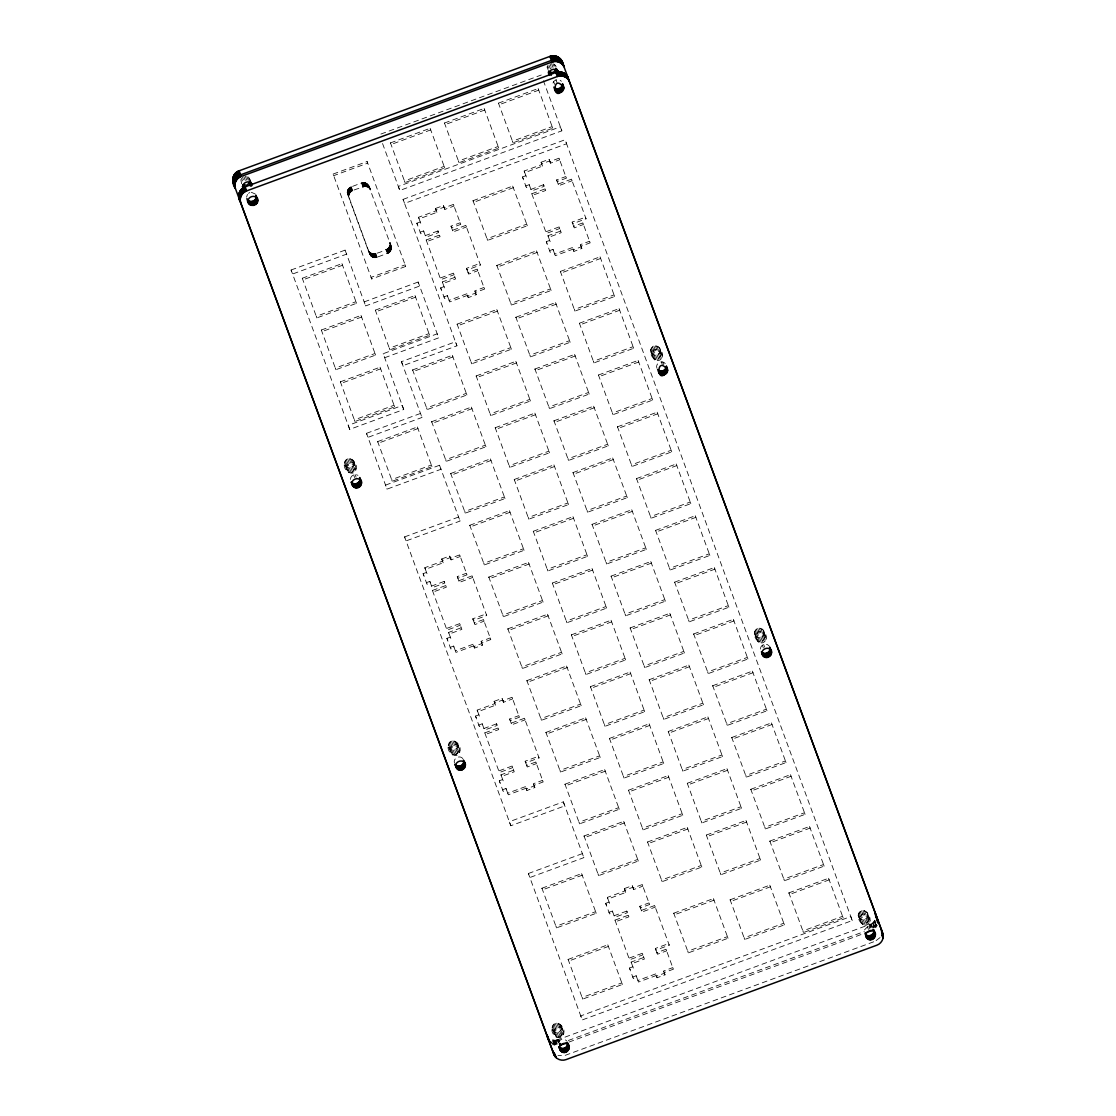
<?xml version="1.0" encoding="UTF-8"?>
<svg xmlns="http://www.w3.org/2000/svg" width="1116" height="1116" viewBox="0 0 1116 1116"><rect width="100%" height="100%" fill="white"/><g stroke="black" fill="none" stroke-linecap="round" stroke-linejoin="round"><path stroke-width="0.75" stroke-dasharray="5 3.75" d="M347.243 192.468L348.053 189.385L349.992 187.362L361.458 182.968L365.616 182.912L368.503 185.103L391.256 246.496L391.06 250.096L389.107 252.676L375.869 257.684L372.646 257.224L370.191 255.201L347.243 192.468L349.085 198.271M368.95 185.898C373.525 195.565 367.931 183.777 363.397 186.846C359.059 189.036 348.262 189.511 348.764 196.946M391.256 246.496C388.549 236.104 391.786 249.342 385.955 249.566C381.63 251.491 371.196 257.419 368.085 249.97L347.341 193.375M662.151 357.273C664.327 350.661 655.092 340.603 650.837 349.238C648.647 355.837 657.896 365.895 662.151 357.273L658.175 346.532M869.796 921.9C871.973 915.301 862.738 905.229 858.483 913.865C856.293 920.463 865.542 930.521 869.796 921.9L865.821 911.158M765.981 639.58C768.143 632.981 758.908 622.923 754.653 631.544C752.477 638.157 761.726 648.215 765.981 639.58L762.005 628.838M548.654 68.271L547.663 65.579L547.091 69.792M760.442 649.08C760.233 644.727 766.413 642.439 769.063 645.899M240.819 179.62L241.6 183.763M246.594 197.155L247.445 194.379M344.439 463.391C345.918 453.807 358.096 460.769 356.157 468.525C354.665 478.108 342.5 471.147 344.439 463.391L347.522 471.705M350.424 479.475C350.284 475.751 354.888 473.282 357.957 475.318M448.269 745.711C449.734 736.128 461.912 743.089 459.973 750.845C458.495 760.415 446.316 753.467 448.269 745.711L451.352 754.025M552.085 1028.017C553.564 1018.448 565.742 1025.395 563.803 1033.151C562.311 1042.735 550.146 1035.787 552.085 1028.017L555.168 1036.332M875.837 922.876L874.832 920.198L873.633 922.081L875.725 927.703L877.232 925.15M355.878 467.102C353.898 461.466 344.663 464.87 346.811 470.436M662.067 354.4C660.1 348.75 650.865 352.168 653 357.734M650.907 352.098C652.874 357.748 662.137 354.344 659.975 348.764M344.718 464.814C346.685 470.45 355.934 467.046 353.786 461.48M552.992 83.002C554.01 79.459 559.13 78.343 561.418 81.273M459.694 749.422C457.727 743.786 448.479 747.19 450.627 752.756M563.524 1031.728C561.543 1026.092 552.308 1029.496 554.457 1035.076M558.265 1042.651C559.283 1039.108 564.389 1038.006 566.705 1040.921M765.897 636.706C763.916 631.07 754.681 634.474 756.829 640.054M754.737 634.418C756.704 640.054 765.953 636.65 763.804 631.084M869.727 919.026C867.746 913.39 858.511 916.794 860.645 922.36M858.553 916.738C860.52 922.374 869.783 918.97 867.62 913.39M864.468 929.949L867.467 926.796L871.805 927.243M448.534 747.134C450.515 752.77 459.764 749.366 457.602 743.786M552.364 1029.44C554.331 1035.076 563.58 1031.672 561.432 1026.106M875.976 924.871L873.507 927.675L872.001 923.643L873.633 922.081M880.064 937.566L875.349 941.193M554.164 1040.056L556.256 1045.678L554.778 1045.413L552.685 1039.777L558.628 1039.484L872.001 923.643M248.491 193.291L249.803 192.566M551.513 67.797L550.202 68.522L548.709 64.505M380.891 134.059L541.288 75.009M390.46 142.904L430.134 128.298L430.734 129.902L391.046 144.508L390.46 142.904L405.052 182.564L444.726 167.958L430.134 128.298M444.461 123.025L484.149 108.419L484.735 110.024L445.061 124.629L444.461 123.025L459.053 162.685L498.74 148.079L484.149 108.419M498.461 103.146L538.149 88.541L538.749 90.145L499.061 104.751L498.461 103.146L513.053 142.806L552.741 128.201L538.149 88.541M333.098 174.068L367.108 161.541L367.708 163.145L333.698 175.672L333.098 174.068L371.684 278.972L405.694 266.445L367.108 161.541M561.836 130.823L560.33 126.806L398.314 186.442L399.807 190.459L561.836 130.823L543.38 80.659M403.071 199.387L565.101 139.737L566.593 143.769L404.578 203.405L403.071 199.387L456.946 345.807L402.946 365.685L401.453 361.668L455.454 341.789L456.946 345.807M541.12 162.252L549.058 159.323L549.658 160.927L541.706 163.857L541.12 162.252L542.543 166.103L524.771 172.645L524.171 171.027L541.944 164.484L542.543 166.103M559.032 158.193L549.881 161.569L550.481 163.173L559.632 159.811L559.032 158.193L566.384 178.155L557.219 181.531L556.633 179.913L565.784 176.551L566.384 178.155M435.491 208.483L443.429 205.553L444.029 207.171L436.091 210.087L435.491 208.483L436.914 212.333L419.142 218.876L418.542 217.257L436.314 210.715L436.914 212.333M522.483 176.97L525.887 175.728L526.487 177.332L523.083 178.588L522.483 176.97L526.389 187.558L529.793 186.302L529.193 184.684L525.789 185.94L526.389 187.558M453.403 204.423L444.252 207.799L444.852 209.403L454.003 206.041L453.403 204.423L460.755 224.386L451.589 227.762L451.004 226.157L460.155 222.781L460.755 224.386M473.017 200.699L512.704 186.093L513.304 187.697L473.616 202.317L473.017 200.699L487.622 240.359L527.296 225.753L512.704 186.093M416.868 223.2L420.272 221.958L420.858 223.563L417.454 224.818L416.868 223.2L420.76 233.788L424.164 232.533L423.564 230.928L420.16 232.184L420.76 233.788M291.095 270.002L345.095 250.124L346.602 254.141L292.587 274.02L291.095 270.002L349.726 429.381L403.727 409.502L383.193 353.702L437.193 333.824L438.686 337.841L384.685 357.72L383.193 353.702M543.59 184.726L530.909 189.385L531.509 190.989L544.176 186.33L543.59 184.726L545.71 190.473L532.388 195.37L531.788 193.766L545.11 188.869L545.71 190.473M302.269 278.247L341.956 263.641L342.556 265.245L302.868 279.865L302.269 278.247L316.86 317.907L356.548 303.301L341.956 263.641M571.476 179.16L558.153 184.07L558.753 185.674L572.076 180.764L571.476 179.16L586.067 218.82L572.745 223.73L572.145 222.112L585.468 217.215L586.067 218.82M437.96 230.956L425.294 235.615L425.894 237.22L438.56 232.56L437.96 230.956L440.081 236.704L426.758 241.6L426.159 239.996L439.481 235.099L440.081 236.704M465.846 225.39L452.524 230.301L453.124 231.905L466.446 226.994L465.846 225.39L480.438 265.05L467.116 269.96L466.516 268.356L479.838 263.446L480.438 265.05M559.102 226.925L545.78 231.821L546.38 233.425L559.702 228.529L559.102 226.925L561.222 232.672L548.556 237.345L547.956 235.727L560.623 231.068L561.222 232.672M418.151 282.027L364.151 301.906L365.643 305.924L419.644 286.045L418.151 282.027L438.686 337.841M582.831 222.893L573.666 226.269L574.266 227.873L583.431 224.497L582.831 222.893L590.169 242.856L581.018 246.218L580.418 244.613L589.569 241.237L590.169 242.856M453.473 273.155L440.164 278.051L440.75 279.67L454.072 274.759L453.473 273.155L455.607 278.902L442.926 283.562L442.327 281.957L455.007 277.298L455.607 278.902M546.282 241.67L549.686 240.414L550.286 242.032L546.882 243.274L546.282 241.67L550.174 252.244L553.578 251.002L552.978 249.384L549.574 250.64L550.174 252.244M477.202 269.123L468.036 272.499L468.636 274.104L477.801 270.728L477.202 269.123L484.539 289.086L475.388 292.462L474.788 290.844L483.953 287.482L484.539 289.086M321.324 330.029L360.998 315.423L361.598 317.042L321.91 331.647L321.324 330.029L335.916 369.703L375.59 355.083L360.998 315.423M375.325 310.15L415.012 295.545L415.612 297.163L375.925 311.769L375.325 310.15L389.916 349.824L429.604 335.219L415.012 295.545M496.829 265.427L536.517 250.821L537.117 252.425L497.429 267.045L496.829 265.427L511.421 305.1L551.109 290.481L536.517 250.821M440.653 287.9L444.056 286.645L444.656 288.263L441.252 289.504L440.653 287.9L444.559 298.488L447.962 297.233L447.363 295.628L443.959 296.87L444.559 298.488M572.48 247.529L554.708 254.071L555.308 255.69L573.08 249.147L572.48 247.529L573.903 251.393L581.841 248.463L580.418 244.613M466.851 293.773L449.078 300.316L449.678 301.92L467.451 295.377L466.851 293.773L468.274 297.623L476.211 294.694L474.788 290.844M560.358 271.439L600.045 256.833L600.645 258.452L560.957 273.057L560.358 271.439L574.949 311.113L614.637 296.493L600.045 256.833M457.114 324.156L496.801 309.537L497.387 311.155L457.713 325.76L457.114 324.156L471.705 363.816L511.393 349.21L496.801 309.537M340.366 381.825L380.054 367.206L380.64 368.824L340.966 383.43L340.366 381.825L354.958 421.485L394.645 406.88L380.054 367.206M515.871 317.223L555.559 302.603L556.159 304.222L516.471 318.827L515.871 317.223L530.463 356.883L570.15 342.277L555.559 302.603M412.627 369.926L452.315 355.306L452.915 356.925L413.227 371.53L412.627 369.926L427.219 409.586L466.906 394.98L452.315 355.306M579.399 323.235L619.087 308.616L619.687 310.234L579.999 324.84L579.399 323.235L593.991 362.895L633.679 348.29L619.087 308.616M476.155 375.939L515.843 361.333L516.443 362.937L476.755 377.543L476.155 375.939L490.747 415.598L530.435 400.993L515.843 361.333M534.913 369.005L574.601 354.4L575.2 356.004L535.513 370.61L534.913 369.005L549.504 408.665L589.192 394.06L574.601 354.4M366.494 433.329L420.495 413.45L421.988 417.468L367.987 437.346L366.494 433.329L387.029 489.143L441.029 469.264L439.537 465.246L385.536 485.125L387.029 489.143M377.668 441.587L417.356 426.982L417.956 428.586L378.268 443.191L377.668 441.587L392.26 481.247L431.948 466.641L417.356 426.982M431.669 421.709L471.357 407.103L471.956 408.707L432.269 423.313L431.669 421.709L446.26 461.368L485.948 446.763L471.357 407.103M598.441 375.018L638.129 360.412L638.729 362.016L599.041 376.622L598.441 375.018L613.033 414.678L652.721 400.072L638.129 360.412M495.197 427.721L534.885 413.115L535.485 414.72L495.797 429.325L495.197 427.721L509.789 467.381L549.477 452.775L534.885 413.115M553.955 420.788L593.642 406.182L594.242 407.786L554.554 422.392L553.955 420.788L568.56 460.448L608.234 445.842L593.642 406.182M450.711 473.491L490.398 458.885L490.998 460.49L451.31 475.095L450.711 473.491L465.302 513.151L504.99 498.545L490.398 458.885M617.483 426.8L657.171 412.195L657.77 413.799L618.083 428.405L617.483 426.8L632.075 466.46L671.762 451.854L657.171 412.195M514.239 479.503L553.927 464.898L554.526 466.502L514.839 481.108L514.239 479.503L528.831 519.163L568.518 504.558L553.927 464.898M573.01 472.57L612.698 457.965L613.284 459.569L573.61 474.174L573.01 472.57L587.602 512.23L627.29 497.624L612.698 457.965M404.578 536.908L458.578 517.029L460.071 521.046L406.071 540.925L404.578 536.908L510.821 825.742L564.822 805.864L563.329 801.846L509.315 821.725L510.821 825.742M469.766 525.273L509.44 510.668L510.04 512.272L470.352 526.878L469.766 525.273L484.358 564.933L524.046 550.327L509.44 510.668M636.525 478.583L676.212 463.977L676.812 465.581L637.124 480.187L636.525 478.583L651.13 518.242L690.818 503.637L676.212 463.977M441.755 558.949L449.678 556.019L450.278 557.637L442.355 560.553L441.755 558.949L443.178 562.799L425.405 569.341L424.805 567.723L442.578 561.181L443.178 562.799M459.666 554.889L450.515 558.265L451.101 559.869L460.266 556.507L459.666 554.889L467.018 574.852L457.853 578.227L457.253 576.609L466.418 573.247L467.018 574.852M533.281 531.286L572.968 516.68L573.568 518.284L533.88 532.89L533.281 531.286L547.872 570.946L587.56 556.34L572.968 516.68M423.117 573.666L426.521 572.41L427.121 574.029L423.717 575.284L423.117 573.666L427.023 584.254L430.427 582.998L429.827 581.394L426.424 582.636L427.023 584.254M592.052 524.353L631.74 509.747L632.34 511.351L592.652 525.957L592.052 524.353L606.644 564.012L646.331 549.407L631.74 509.747M444.224 581.408L431.543 586.081L432.143 587.686L444.824 583.026L444.224 581.408L446.344 587.169L433.022 592.066L432.422 590.462L445.744 585.551L446.344 587.169M472.11 575.856L458.788 580.752L459.374 582.371L472.71 577.46L472.11 575.856L486.702 615.516L473.379 620.426L472.779 618.822L486.102 613.912L486.702 615.516M488.808 577.056L528.496 562.45L529.096 564.054L489.408 578.674L488.808 577.056L503.4 616.716L543.087 602.11L528.496 562.45M655.58 530.365L695.268 515.759L695.854 517.364L656.166 531.983L655.58 530.365L670.172 570.039L709.86 555.419L695.268 515.759M552.336 583.068L592.01 568.462L592.61 570.067L552.922 584.686L552.336 583.068L566.928 622.742L606.616 608.122L592.01 568.462M459.736 623.621L446.414 628.517L447.014 630.135L460.336 625.225L459.736 623.621L461.871 629.368L449.19 634.028L448.59 632.423L461.271 627.764L461.871 629.368M483.465 619.589L474.3 622.965L474.9 624.569L484.051 621.193L483.465 619.589L490.803 639.552L481.652 642.928L481.052 641.309L490.203 637.947L490.803 639.552M611.094 576.135L650.781 561.529L651.381 563.134L611.694 577.753L611.094 576.135L625.685 615.809L665.373 601.189L650.781 561.529M446.916 638.366L450.32 637.11L450.92 638.729L447.516 639.97L446.916 638.366L450.808 648.954L454.212 647.699L453.612 646.08L450.208 647.336L450.808 648.954M507.85 628.838L547.538 614.232L548.137 615.851L508.45 630.456L507.85 628.838L522.441 668.512L562.129 653.892L547.538 614.232M473.114 644.239L455.342 650.781L455.942 652.386L473.714 645.843L473.114 644.239L474.537 648.075L482.475 645.16L481.052 641.309M674.622 582.161L714.31 567.542L714.91 569.16L675.222 583.766L674.622 582.161L689.214 621.821L728.901 607.216L714.31 567.542M571.378 634.865L611.066 620.245L611.652 621.863L571.978 636.469L571.378 634.865L585.97 674.524L625.658 659.919L611.066 620.245M630.135 627.931L669.823 613.312L670.423 614.93L630.735 629.536L630.135 627.931L644.727 667.591L684.415 652.986L669.823 613.312M526.891 680.634L566.579 666.015L567.179 667.633L527.491 682.239L526.891 680.634L541.483 720.294L581.171 705.689L566.579 666.015M494.123 701.35L502.06 698.435L502.646 700.039L494.723 702.954L494.123 701.35L495.546 705.2L477.774 711.743L477.174 710.139L494.946 703.596L495.546 705.2M512.035 697.305L502.884 700.681L503.483 702.285L512.635 698.909L512.035 697.305L519.386 717.253L510.221 720.629L509.621 719.025L518.787 715.649L519.386 717.253M693.664 633.944L733.352 619.324L733.951 620.942L694.264 635.548L693.664 633.944L708.255 673.604L747.943 658.998L733.352 619.324M475.5 716.081L478.904 714.826L479.489 716.43L476.1 717.686L475.5 716.081L479.392 726.655L482.796 725.4L482.196 723.796L478.792 725.051L479.392 726.655M590.42 686.647L630.108 672.041L630.707 673.645L591.02 688.251L590.42 686.647L605.011 726.307L644.699 711.701L630.108 672.041M496.592 723.824L483.925 728.483L484.511 730.087L497.192 725.428L496.592 723.824L498.713 729.571L485.39 734.481L484.79 732.877L498.113 727.967L498.713 729.571M524.478 718.258L511.156 723.168L511.756 724.772L525.078 719.876L524.478 718.258L539.07 757.931L525.748 762.828L525.148 761.224L538.47 756.313L539.07 757.931M649.177 679.714L688.865 665.108L689.465 666.712L649.777 681.318L649.177 679.714L663.769 719.374L703.457 704.768L688.865 665.108M545.933 732.417L585.621 717.811L586.221 719.415L546.533 734.021L545.933 732.417L560.525 772.077L600.213 757.471L585.621 717.811M712.706 685.726L752.393 671.121L752.993 672.725L713.305 687.33L712.706 685.726L727.297 725.386L766.985 710.78L752.393 671.121M512.118 766.022L498.782 770.933L499.382 772.537L512.704 767.627L512.118 766.022L514.239 771.784L501.558 776.443L500.958 774.839L513.639 770.166L514.239 771.784M535.833 762.005L526.668 765.367L527.268 766.985L536.433 763.609L535.833 762.005L543.171 781.953L534.02 785.329L533.42 783.711L542.571 780.349L543.171 781.953M609.462 738.429L649.149 723.824L649.749 725.428L610.061 740.034L609.462 738.429L624.053 778.089L663.741 763.483L649.149 723.824M499.284 780.782L502.688 779.526L503.288 781.13L499.884 782.386L499.284 780.782L503.19 791.356L506.58 790.1L505.994 788.496L502.591 789.737L503.19 791.356M668.233 731.496L707.907 716.89L708.507 718.495L668.819 733.1L668.233 731.496L682.825 771.156L722.512 756.55L707.907 716.89M525.483 786.64L507.71 793.183L508.31 794.787L526.082 788.245L525.483 786.64L526.905 790.491L534.843 787.575L533.42 783.711M564.975 784.199L604.663 769.594L605.263 771.198L565.575 785.803L564.975 784.199L579.581 823.859L619.254 809.253L604.663 769.594M731.747 737.509L771.435 722.903L772.035 724.507L732.347 739.113L731.747 737.509L746.339 777.168L786.027 762.563L771.435 722.903M628.503 790.212L668.191 775.606L668.791 777.21L629.103 791.816L628.503 790.212L643.095 829.872L682.783 815.266L668.191 775.606M687.275 783.279L726.962 768.673L727.548 770.277L687.875 784.883L687.275 783.279L701.866 822.938L741.554 808.333L726.962 768.673M584.031 835.982L623.718 821.376L624.304 822.98L584.631 837.586L584.031 835.982L598.622 875.642L638.31 861.036L623.718 821.376M750.803 789.291L790.491 774.685L791.077 776.29L751.389 790.895L750.803 789.291L765.395 828.951L805.082 814.345L790.491 774.685M528.37 873.507L582.371 853.628L583.863 857.646L529.863 877.525L528.37 873.507L582.231 1019.94L852.261 920.547L565.101 139.737M647.545 841.994L687.233 827.388L687.833 828.993L648.145 843.598L647.545 841.994L662.151 881.654L701.825 867.048L687.233 827.388M541.93 888.224L581.617 873.619L582.203 875.223L542.529 889.829L541.93 888.224L556.521 927.884L596.209 913.279L581.617 873.619M706.316 835.061L746.004 820.455L746.604 822.06L706.916 836.679L706.316 835.061L720.908 874.735L760.596 860.115L746.004 820.455M624.304 888.615L632.242 885.685L632.828 887.304L624.904 890.219L624.304 888.615L625.727 892.465L607.955 899.008L607.355 897.403L625.127 890.861L625.727 892.465M642.216 884.57L633.065 887.931L633.665 889.55L642.816 886.174L642.216 884.57L649.568 904.518L640.403 907.894L639.803 906.276L648.968 902.914L649.568 904.518M769.845 841.073L809.532 826.468L810.132 828.072L770.445 842.692L769.845 841.073L784.436 880.747L824.124 866.128L809.532 826.468M605.681 903.346L609.071 902.091L609.671 903.695L606.267 904.95L605.681 903.346L609.573 913.92L612.977 912.665L612.377 911.061L608.973 912.302L609.573 913.92M626.774 911.088L614.107 915.748L614.693 917.352L627.373 912.693L626.774 911.088L628.894 916.836L615.572 921.746L614.972 920.128L628.294 915.232L628.894 916.836M654.66 905.522L641.337 910.433L641.937 912.037L655.259 907.127L654.66 905.522L669.251 945.182L655.929 950.093L655.329 948.488L668.651 943.578L669.251 945.182M673.743 913.195L713.417 898.589L714.017 900.193L674.329 914.813L673.743 913.195L688.335 952.869L728.023 938.263L713.417 898.589M568.114 959.425L607.802 944.82L608.401 946.424L568.714 961.043L568.114 959.425L582.705 999.099L622.393 984.479L607.802 944.82M730.115 899.789L769.803 885.183L770.403 886.802L730.715 901.407L730.115 899.789L744.721 939.463L784.395 924.857L769.803 885.183M788.886 892.87L828.574 878.25L829.174 879.868L789.486 894.474L788.886 892.87L803.478 932.53L843.166 917.924L828.574 878.25M642.286 953.287L628.964 958.184L629.563 959.802L642.886 954.891L642.286 953.287L644.406 959.035L631.74 963.708L631.14 962.09L643.82 957.43L644.406 959.035M666.015 949.256L656.85 952.632L657.45 954.236L666.615 950.874L666.015 949.256L673.353 969.218L664.201 972.594L663.601 970.99L672.767 967.614L673.353 969.218M629.466 968.032L632.87 966.791L633.47 968.395L630.066 969.651L629.466 968.032L633.358 978.606L636.762 977.365L636.162 975.747L632.772 977.002L633.358 978.606M655.664 973.905L637.892 980.448L638.491 982.052L656.264 975.51L655.664 973.905L657.087 977.755L665.024 974.826L663.601 970.99M568.295 1040.489L864.314 931.525M568.895 1042.107L863.282 933.743M873.702 941.792L564.612 1055.569L557.958 1055.652M665.248 363.593C662.165 359.533 655.022 363.397 656.892 368.182M552.099 1042.986L557.916 1044.046L556.424 1040.014M251.281 192.259L255.229 193.989M554.778 1045.413L551.974 1039.568M249.245 177.904L250.249 180.583L249.245 177.904L246.789 176.328L248.296 180.346M552.699 1044.604L553.369 1044.925L552.769 1043.321M462.875 758.615C459.792 754.569 452.664 758.406 454.519 763.205M556.159 66.458L554.359 64.212L555.35 66.89M876.325 924.215L876.925 925.82M874.484 920.853L876.576 926.475M874.079 921.481L876.172 927.103M659.263 347.508L662.346 355.823M873.13 922.639L875.223 928.275M553.006 63.626L553.996 66.304M872.586 923.155L874.079 927.187M763.093 629.829L766.162 638.143M656.822 345.932L658.914 351.568M659.417 352.977L661.509 358.599M662.806 362.016L663.797 364.695M551.499 63.473L552.992 67.49M866.909 912.135L869.992 920.449M871.387 924.09L872.879 928.107M760.652 628.252L762.744 633.874M763.232 635.283L765.325 640.919M870.745 924.467L871.736 927.159M655.329 345.779L657.422 351.414M658.37 354.051L660.463 359.687M661.314 361.863L662.304 364.541M550.021 63.765L551.025 66.458M556.005 79.85L556.996 82.542M870.062 924.815L871.066 927.494M864.468 910.558L866.56 916.194M867.062 917.603L869.155 923.225M759.145 628.099L761.238 633.721M762.2 636.371L764.293 642.007M869.364 925.108L870.354 927.787M653.85 346.086L655.943 351.721M657.045 354.79L659.138 360.412M862.975 910.419L865.067 916.041M866.016 918.677L868.108 924.313M868.959 926.489L869.95 929.182M757.666 628.406L759.759 634.028M760.861 637.096L762.967 642.732M763.651 644.49L764.641 647.168M652.525 346.811L654.618 352.447M655.566 355.083L657.659 360.719M553.648 81.663L554.638 84.342M861.496 910.712L863.589 916.348M867.467 926.796L868.471 929.475M864.691 919.417L866.783 925.052M756.355 629.131L758.448 634.753M759.396 637.403L761.489 643.039M762.326 645.215L763.33 647.894M547.007 66.918L548.012 69.597M651.479 347.899L653.585 353.521M654.074 354.944L656.166 360.566M860.171 911.437L862.263 917.073M863.212 919.71L865.305 925.345M650.837 349.238L654.813 359.98M755.309 630.219L757.401 635.841M757.903 637.25L759.996 642.872M650.642 350.675L653.725 358.989M754.653 631.544L758.629 642.286M859.139 912.525L861.231 918.161M861.719 919.57L863.812 925.192M754.458 632.995L757.541 641.309M858.483 913.865L862.459 924.606M858.288 915.315L861.371 923.63M852.261 920.547L850.769 916.529L580.739 1015.909L582.231 1019.94M552.741 128.201L552.141 126.596L512.453 141.202L513.053 142.806M614.637 296.493L614.037 294.889L574.349 309.495L574.949 311.113M633.679 348.29L633.079 346.671L593.391 361.291L593.991 362.895M652.721 400.072L652.121 398.454L612.433 413.073L613.033 414.678M671.762 451.854L671.162 450.25L631.475 464.856L632.075 466.46M690.818 503.637L690.218 502.033L650.53 516.638L651.13 518.242M709.86 555.419L709.26 553.815L669.572 568.421L670.172 570.039M728.901 607.216L728.302 605.611L688.614 620.217L689.214 621.821M747.943 658.998L747.343 657.394L707.656 671.999L708.255 673.604M766.985 710.78L766.385 709.176L726.697 723.782L727.297 725.386M786.027 762.563L785.441 760.959L745.753 775.564L746.339 777.168M805.082 814.345L804.483 812.741L764.795 827.347L765.395 828.951M824.124 866.128L823.524 864.523L783.837 879.129L784.436 880.747M843.166 917.924L842.566 916.32L802.878 930.925L803.478 932.53M581.841 248.463L581.241 246.859L573.303 249.775L573.903 251.393M498.74 148.079L498.141 146.475L458.453 161.081L459.053 162.685M527.296 225.753L526.71 224.149L487.022 238.754L487.622 240.359M551.109 290.481L550.509 288.877L510.821 303.482L511.421 305.1M570.15 342.277L569.551 340.659L529.863 355.265L530.463 356.883M589.192 394.06L588.592 392.441L548.905 407.061L549.504 408.665M608.234 445.842L607.648 444.238L567.96 458.843L568.56 460.448M627.29 497.624L626.69 496.02L587.002 510.626L587.602 512.23M646.331 549.407L645.732 547.803L606.044 562.408L606.644 564.012M665.373 601.189L664.773 599.585L625.086 614.191L625.685 615.809M684.415 652.986L683.815 651.367L644.127 665.973L644.727 667.591M703.457 704.768L702.857 703.164L663.183 717.769L663.769 719.374M722.512 756.55L721.913 754.946L682.225 769.552L682.825 771.156M741.554 808.333L740.954 806.728L701.266 821.334L701.866 822.938M760.596 860.115L759.996 858.511L720.308 873.117L720.908 874.735M784.395 924.857L783.809 923.239L744.121 937.845L744.721 939.463M444.726 167.958L444.14 166.354L404.452 180.959L405.052 182.564M511.393 349.21L510.793 347.592L471.105 362.198L471.705 363.816M530.435 400.993L529.835 399.375L490.147 413.994L490.747 415.598M549.477 452.775L548.877 451.171L509.189 465.777L509.789 467.381M568.518 504.558L567.918 502.953L528.231 517.559L528.831 519.163M587.56 556.34L586.96 554.736L547.286 569.341L547.872 570.946M606.616 608.122L606.016 606.518L566.328 621.124L566.928 622.742M625.658 659.919L625.058 658.3L585.37 672.906L585.97 674.524M644.699 711.701L644.099 710.083L604.412 724.702L605.011 726.307M663.741 763.483L663.141 761.879L623.453 776.485L624.053 778.089M682.783 815.266L682.183 813.662L642.495 828.267L643.095 829.872M701.825 867.048L701.239 865.444L661.551 880.05L662.151 881.654M728.023 938.263L727.423 936.645L687.735 951.264L688.335 952.869M476.211 294.694L475.611 293.089L467.688 296.005L468.274 297.623M466.906 394.98L466.307 393.362L426.619 407.968L427.219 409.586M485.948 446.763L485.348 445.145L445.661 459.764L446.26 461.368M504.99 498.545L504.404 496.941L464.716 511.546L465.302 513.151M524.046 550.327L523.446 548.723L483.758 563.329L484.358 564.933M543.087 602.11L542.488 600.506L502.8 615.111L503.4 616.716M562.129 653.892L561.529 652.288L521.842 666.894L522.441 668.512M581.171 705.689L580.571 704.07L540.883 718.69L541.483 720.294M600.213 757.471L599.613 755.853L559.939 770.472L560.525 772.077M619.254 809.253L618.669 807.649L578.981 822.255L579.581 823.859M638.31 861.036L637.71 859.432L598.023 874.037L598.622 875.642M405.694 266.445L405.094 264.841L371.084 277.354L371.684 278.972M429.604 335.219L429.004 333.614L389.317 348.22L389.916 349.824M665.024 974.826L664.425 973.222L656.487 976.137L657.087 977.755M368.503 185.103L370.247 189.511M367.931 184.391L369.731 188.757M389.861 242.925L391.423 247.389M367.596 184.084L369.089 188.102M389.958 243.832L391.451 248.31M367.248 183.791L368.74 187.809M389.916 244.739L391.409 248.756M366.871 183.526L368.364 187.544M389.833 245.199L391.325 249.217M366.466 183.289L367.959 187.307M389.707 245.646L391.214 249.663M366.048 183.094L367.541 187.111M389.568 246.078L391.06 250.096M365.616 182.912L367.122 186.93M389.372 246.496L390.865 250.528M389.149 246.915L390.656 250.933M365.169 182.787L366.662 186.804M388.898 247.306L390.391 251.323M364.723 182.675L366.215 186.693M364.248 182.619L365.741 186.637M388.619 247.682L390.112 251.7M363.774 182.592L365.281 186.609M388.312 248.031L389.805 252.049M387.963 248.352L389.456 252.383M363.314 182.592L364.806 186.609M387.601 248.659L389.107 252.676M362.84 182.633L364.332 186.651M387.224 248.924L388.717 252.955M362.365 182.703L363.858 186.735M386.82 249.175L388.312 253.192M361.905 182.829L363.397 186.846M386.387 249.384L387.88 253.416M361.458 182.968L362.951 187M385.955 249.566L387.447 253.597M351.261 186.735L352.754 190.752M375.743 253.332L377.25 257.35M350.815 186.902L352.307 190.92M375.297 253.471L376.79 257.489M350.396 187.111L351.889 191.143M374.837 253.583L376.329 257.601M349.992 187.362L351.484 191.38M374.362 253.667L375.869 257.684M349.601 187.641L351.094 191.659M373.902 253.709L375.395 257.726M349.238 187.934L350.731 191.966M373.428 253.709L374.92 257.726M348.903 188.269L350.396 192.287M372.953 253.681L374.446 257.698M348.583 188.618L350.075 192.636M348.304 188.995L349.796 193.012M372.493 253.611L373.986 257.643M372.033 253.513L373.525 257.531M348.053 189.385L349.545 193.403M347.829 189.79L349.322 193.821M371.586 253.374L373.079 257.405M371.154 253.206L372.646 257.224M347.648 190.222L349.141 194.24M347.495 190.655L348.987 194.672M370.735 253.011L372.228 257.029M347.369 191.101L348.876 195.119M370.331 252.774L371.837 256.792M347.299 191.547L348.792 195.579M369.954 252.509L371.447 256.527M347.243 192.008L348.75 196.025M369.605 252.216L371.098 256.234M369.27 251.895L370.763 255.913M368.699 251.184L370.47 255.578M368.085 249.97L369.954 254.825M431.948 466.641L431.348 465.023L391.66 479.643L392.26 481.247M596.209 913.279L595.609 911.674L555.921 926.28L556.521 927.884M622.393 984.479L621.793 982.875L582.106 997.481L582.705 999.099M403.727 409.502L402.234 405.485L348.234 425.363L349.726 429.381M356.548 303.301L355.948 301.697L316.274 316.302L316.86 317.907M375.59 355.083L375.004 353.479L335.316 368.085L335.916 369.703M394.645 406.88L394.046 405.261L354.358 419.881L354.958 421.485M482.475 645.16L481.875 643.555L473.937 646.471L474.537 648.075M534.843 787.575L534.243 785.957L526.306 788.886L526.905 790.491M248.157 176.928L249.147 179.606M353.075 460.21L356.157 468.525M351.972 459.234L355.948 469.975M456.89 742.531L459.973 750.845M350.619 458.648L352.712 464.27M353.214 465.679L355.306 471.315M455.802 741.554L459.778 752.296M245.311 176.175L246.803 180.206M560.72 1024.837L563.803 1033.151M454.435 740.954L456.542 746.59M457.03 747.999L459.122 753.621M559.618 1023.874L563.594 1034.616M349.127 458.495L351.219 464.116M352.168 466.767L354.26 472.389M355.111 474.579L356.102 477.257M243.818 176.481L245.325 180.499M558.265 1023.274L560.358 1028.91M560.86 1030.319L562.952 1035.941M452.957 740.801L455.049 746.437M455.998 749.087L458.09 754.709M347.648 458.802L349.74 464.423M353.632 474.872L354.623 477.564M350.843 467.492L352.935 473.128M242.507 177.207L243.497 179.885M556.772 1023.121L558.865 1028.757M559.813 1031.393L561.906 1037.015M451.478 741.108L453.57 746.743M454.672 749.812L456.765 755.434M346.323 459.527L348.415 465.149M349.364 467.799L351.47 473.421M241.461 178.295L242.465 180.973M555.294 1023.428L557.386 1029.05M558.502 1032.119L560.595 1037.754M450.153 741.833L452.245 747.469M453.194 750.119L455.286 755.741M345.29 460.601L347.383 466.237M347.885 467.646L349.978 473.282M553.968 1024.153L556.075 1029.775M557.024 1032.426L559.116 1038.047M344.635 461.94L348.611 472.682M449.12 742.921L451.213 748.557M451.701 749.952L453.793 755.588M558.628 1039.484L559.618 1042.163M448.465 744.26L452.44 755.002M552.936 1025.241L555.029 1030.863M555.531 1032.272L557.623 1037.908M557.902 1039.721L558.907 1042.4M552.28 1026.567L556.256 1037.308M557.163 1039.903L558.167 1042.581M555.67 1040.084L557.163 1044.116M554.917 1040.098L556.41 1044.116M553.41 1039.945L555.503 1045.58M549.058 159.323L550.481 163.173M556.633 179.913L558.753 185.674M572.145 222.112L574.266 227.873M524.171 171.027L526.487 177.332M529.193 184.684L531.509 190.989M547.956 235.727L550.286 242.032M552.978 249.384L555.308 255.69M531.788 193.766L546.38 233.425M443.429 205.553L444.852 209.403M451.004 226.157L453.124 231.905M466.516 268.356L468.636 274.104M418.542 217.257L420.858 223.563M423.564 230.928L425.894 237.22M442.327 281.957L444.656 288.263M447.363 295.628L449.678 301.92M426.159 239.996L440.75 279.67M382.551 143.532L399.807 190.459M632.242 885.685L633.665 889.55M639.803 906.276L641.937 912.037M655.329 948.488L657.45 954.236M607.355 897.403L609.671 903.695M612.377 911.061L614.693 917.352M631.14 962.09L633.47 968.395M636.162 975.747L638.491 982.052M614.972 920.128L629.563 959.802M401.453 361.668L421.988 417.468M439.537 465.246L460.071 521.046M563.329 801.846L583.863 857.646M345.095 250.124L365.643 305.924M449.678 556.019L451.101 559.869M457.253 576.609L459.374 582.371M472.779 618.822L474.9 624.569M502.06 698.435L503.483 702.285M509.621 719.025L511.756 724.772M525.148 761.224L527.268 766.985M424.805 567.723L427.121 574.029M429.827 581.394L432.143 587.686M448.59 632.423L450.92 638.729M453.612 646.08L455.942 652.386M477.174 710.139L479.489 716.43M482.196 723.796L484.511 730.087M500.958 774.839L503.288 781.13M505.994 788.496L508.31 794.787M432.422 590.462L447.014 630.135M484.79 732.877L499.382 772.537M661.746 354.218C650.572 372.674 649.498 336.906 661.746 354.218M869.392 918.845C858.218 937.314 857.144 901.533 869.392 918.845M765.576 636.525C754.388 654.994 753.328 619.213 765.576 636.525M346.141 465.958C352.224 486.227 362.505 451.617 346.141 465.958M449.957 748.278C456.039 768.533 466.335 733.923 449.957 748.278M553.787 1030.584C559.869 1050.853 570.164 1016.244 553.787 1030.584"/><path stroke-width="1.5" d="M561.543 60.445L563.985 66.737C562.018 62.315 556.41 60.292 551.988 62.05L241.251 176.426C236.494 178.03 233.523 183.708 235.378 188.464C231.151 182.898 231.849 173.189 239.159 170.79L549.895 56.414C556.326 53.763 562.952 59.315 563.65 65.802C561.99 60.962 556.047 58.576 551.388 60.431L240.651 174.807C235.908 176.412 232.923 182.089 234.779 186.846M567.528 76.53L882.937 933.855C884.304 938.5 881.333 943.662 876.841 945.21L566.105 1059.586C561.683 1061.33 556.075 1059.307 554.108 1054.899L240.54 202.247C236.913 197.002 238.922 188.897 245.143 186.874L555.88 72.498C560.302 70.754 565.91 72.763 567.863 77.185M240.54 202.247C239.173 197.602 242.13 192.44 246.636 190.892L557.372 76.516C561.794 74.772 567.402 76.795 569.355 81.203M875.767 916.655L875.237 913.069L877.79 923.002M881.752 932.739L881.431 929.837L562.157 61.771M657.603 369.452C660.267 372.897 666.447 370.638 666.238 366.271L667.731 370.303C656.557 388.759 655.483 352.991 667.731 370.303M874.107 930.814C878.529 935.766 871.247 943.257 866.755 938.096L865.249 934.078C868.332 938.124 875.488 934.273 873.605 929.475M553.787 87.132C556.452 90.591 562.617 88.317 562.408 83.965L563.901 87.983C552.727 106.452 551.667 70.671 563.901 87.983M770.277 648.508C774.699 653.446 767.431 660.937 762.925 655.79L761.433 651.772C764.516 655.817 771.658 651.967 769.789 647.168M360.259 478.89C364.681 483.842 357.399 491.333 352.907 486.185L351.414 482.154C354.483 486.213 361.64 482.349 359.77 477.55M567.904 1043.53C572.327 1048.468 565.045 1055.959 560.553 1050.812L559.06 1046.794C561.725 1050.24 567.891 1047.966 567.681 1043.613M251.728 184.6L251.532 186.051L249.649 180.945L251.728 184.6L250.737 181.922M246.873 198.578C248.84 204.214 258.089 200.81 255.941 195.244M247.375 199.917C247.878 209.766 262.469 204.409 256.443 196.583M464.089 761.21C468.497 766.148 461.229 773.653 456.723 768.492L455.23 764.474C457.909 767.92 464.061 765.66 463.865 761.293M548.891 72.024L553.215 72.47L556.228 69.318M245.255 191.52L242.702 184.74L247.027 185.186L250.026 182.034M872.838 930.102L864.914 933.143M559.409 1043.739L559.995 1045.343L567.263 1042.707M550.858 1042.191L550.3 1041.73L550.885 1043.334L548.458 1039.749M548.723 1040.419L546.631 1034.797L548.277 1037.196M233.063 182.145L552.615 1050.881L554.261 1053.281M559.576 75.972L556.94 69.22L558.516 73.503C558.307 66.514 546.77 68.941 549.184 75.414L548.305 72.387M771.282 651.186C768.91 644.671 758.559 650.321 762.925 655.79M875.097 933.492C872.74 926.991 862.389 932.641 866.755 938.096M242.381 186.525L243.107 187.781M243.706 189.385C239.34 183.931 249.691 178.281 252.049 184.796M351.191 482.238L352.907 486.185M455.021 764.558L456.723 768.492M558.837 1046.864L560.553 1050.812M257.433 199.262C255.466 193.626 246.218 197.03 248.366 202.596M361.263 481.582C359.282 475.946 350.047 479.35 352.182 484.916M465.079 763.888C463.112 758.252 453.863 761.656 456.012 767.236M568.909 1046.208C566.928 1040.572 557.693 1043.976 559.841 1049.542M547.858 1038.145L550.369 1042.832M560.734 59.246L563.259 65.467M566.719 75.33L568.644 79.933M560.246 58.702L562.338 64.323M566.231 74.786L567.723 78.804M559.716 58.185L561.808 63.821M565.7 74.27L567.193 78.287M559.158 57.725L561.25 63.347M565.128 73.796L566.635 77.827M558.544 57.307L560.637 62.928M564.529 73.377L566.021 77.409M557.916 56.93L560.009 62.552M563.901 73.014L565.394 77.032M557.247 56.595L559.339 62.231M563.217 72.68L564.724 76.711M556.549 56.33L558.642 61.952M562.534 72.414L564.026 76.432M881.431 929.837L883.091 934.566M875.725 915.19L877.818 920.812M881.71 931.274L883.202 935.292M555.838 56.107L557.93 61.743M561.822 72.191L563.315 76.209M875.781 915.915L877.274 919.933L876.73 917.087M882.254 933.339L883.258 936.017M882.24 934.078L883.244 936.756M882.17 934.803L883.175 937.482M555.098 55.953L557.191 61.575M561.083 72.038L562.576 76.055M882.045 935.529L883.049 938.207M554.359 55.842L556.452 61.478M560.344 71.926L561.836 75.958M553.606 55.8L555.698 61.436M559.59 71.884L561.083 75.902M552.852 55.814L554.945 61.436M558.837 71.898L560.33 75.916M552.099 55.87L554.192 61.506M562.631 83.881L563.636 86.56M551.346 55.995L553.438 61.631M557.33 72.08L558.823 76.097M555.852 68.229L557.735 73.349L557.651 70.475M562.213 85.402L563.706 89.433M666.461 366.188L667.452 368.866M550.62 56.177L552.713 61.812M556.591 72.261L558.098 76.279M555.587 70.657L556.591 73.335M561.571 86.741L563.064 90.759M666.043 367.722L667.535 371.74M549.895 56.414L551.988 62.05M555.88 72.498L557.372 76.516M769.566 647.252L771.547 652.609M665.387 369.061L666.894 373.079M769.859 650.042L771.365 654.06M560.525 87.829L562.018 91.847M873.396 929.558L875.376 934.929M769.217 651.367L770.71 655.385M873.688 932.362L875.181 936.38M664.355 370.135L665.847 374.153M559.2 88.555L560.692 92.572M873.047 933.687L874.539 937.705M768.171 652.455L769.663 656.473M663.03 370.875L664.522 374.892M557.721 88.862L559.228 92.879M872.001 934.762L873.493 938.793M766.845 653.181L768.338 657.198M661.551 371.168L663.043 375.185M550.244 72.624L551.248 75.302M556.228 88.708L557.721 92.726M870.675 935.501L872.168 939.519M765.381 653.488L766.873 657.505M548.514 70.936L549.895 74.702M554.875 88.108L556.368 92.126M660.058 371.014L661.551 375.046M554.289 88.471L555.28 91.163M869.197 935.794L870.689 939.812M658.705 370.428L660.198 374.446M763.874 653.334L765.367 657.352M658.105 370.791L659.11 373.469M762.521 652.734L764.014 656.766M867.704 935.654L869.197 939.672M866.351 935.055L867.843 939.086M255.731 195.328L257.712 200.685M256.01 198.118L257.503 202.136M359.547 477.634L361.528 483.005M249.384 183.373L250.375 186.051M255.369 199.443L256.861 203.475M359.84 480.438L361.333 484.456M463.377 759.954L465.358 765.325M359.185 481.763L360.677 485.795M463.656 762.744L465.163 766.776M254.336 200.531L255.829 204.563M567.193 1042.26L569.188 1047.631M463.014 764.083L464.507 768.101M567.486 1045.064L568.979 1049.082M358.152 482.851L359.645 486.869M253.011 201.257L254.504 205.288M566.83 1046.389L568.337 1050.421M461.982 765.171L463.475 769.189M356.827 483.577L358.32 487.594M251.532 201.564L253.025 205.581M565.798 1047.478L567.291 1051.495M460.657 765.897L462.15 769.914M239.159 170.79L241.251 176.426M245.143 186.874L246.636 190.892M355.348 483.884L356.841 487.901M244.055 185.326L245.046 188.004M250.04 201.41L251.532 205.428M238.461 171.083L240.554 176.705M244.446 187.167L245.939 191.185M564.473 1048.203L565.965 1052.235M237.778 171.418L239.87 177.053M459.178 766.19L460.671 770.221M248.673 200.824L250.165 204.842M353.856 483.73L355.348 487.748M237.136 171.808L239.229 177.444M243.107 187.893L244.613 191.91M247.585 199.848L249.077 203.865M562.994 1048.51L564.487 1052.527M352.503 483.13L353.995 487.162M457.686 766.036L459.178 770.054M236.508 172.255L238.601 177.876M242.493 188.339L243.986 192.357M560.12 1043.502L560.72 1045.106M235.936 172.729L238.029 178.365M241.907 188.813L243.414 192.845M456.318 765.45L457.825 769.468M561.501 1048.356L563.008 1052.374M235.392 173.259L237.485 178.881M241.363 189.343L242.869 193.361M560.148 1047.771L561.641 1051.788M234.89 173.817L236.983 179.453M240.875 189.901L242.367 193.919M234.444 174.417L236.536 180.039M240.414 190.501L241.921 194.519M234.039 175.045L236.132 180.666M240.01 191.129L241.516 195.147M233.676 175.7L235.783 181.336M239.661 191.785L241.154 195.802M233.384 176.384L235.476 182.006M239.368 192.468L240.861 196.486M233.132 177.081L235.239 182.703M239.117 193.166L240.61 197.183M232.951 177.793L235.044 183.415M238.936 193.877L240.428 197.895M232.826 178.518L234.918 184.14M238.81 194.602L240.303 198.62M232.756 179.244L234.848 184.879M238.74 195.328L240.233 199.346M232.742 179.969L234.834 185.605M238.726 196.053L240.219 200.085M232.784 180.708L234.988 187.056M238.768 196.793L240.372 201.536M554.778 1053.783L556.27 1057.815M554.75 1054.62L555.754 1057.298M547.789 1036.638L549.881 1042.274M553.773 1052.723L555.266 1056.74M546.966 1035.439L549.449 1041.688M552.95 1051.523L554.833 1056.168M552.615 1050.881L554.108 1054.899M877.553 919.389L877.72 920.1"/></g></svg>
